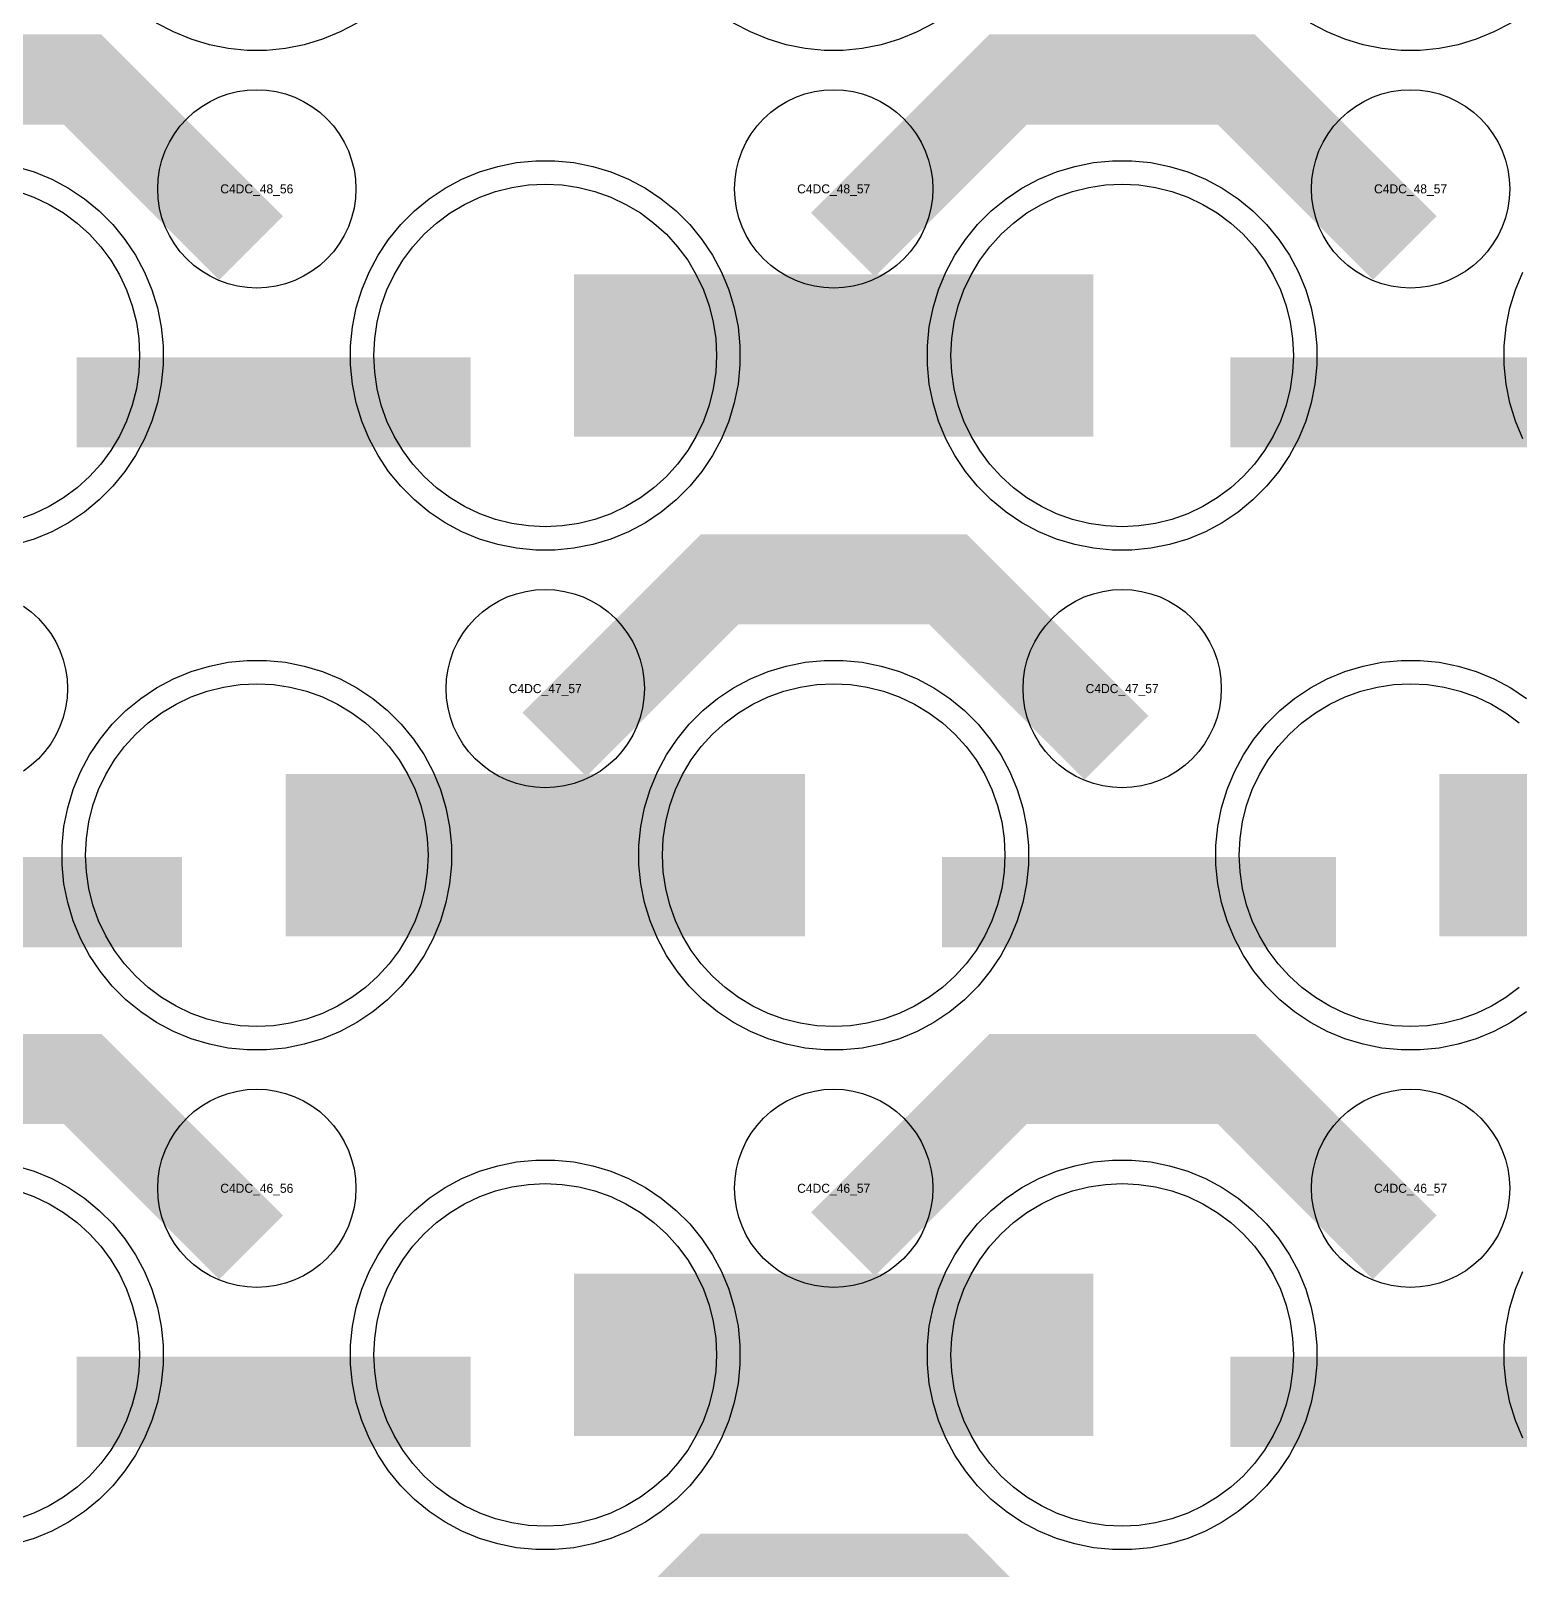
# Model space of a CAD drawing. Extents: x -11880 to 11880, y -14992 to 14992.
# Drawn here: x 6097.3 to 6510.1, y -8525.1 to -8098.5 of the extents above; entities that cross this region are included whole.
import ezdxf
from ezdxf.enums import TextEntityAlignment as Align

# ---------------------------------------------------------------- set-up
doc = ezdxf.new("R2010")
doc.units = 0
doc.header["$MEASUREMENT"] = 0
for name, color, linetype in [('GDS_775_DT_237', 138, 'CONTINUOUS'), ('RDL1_FS', 34, 'CONTINUOUS'), ('RDL_BS', 160, 'CONTINUOUS')]:
    doc.layers.add(name, color=color, linetype=linetype)

msp = doc.modelspace()

# ---------------------------------------------------------------- linework, layer by layer
at = {"layer": 'RDL1_FS'}
for points in [[(6093.791, -8143.026), (6098.181, -8144.598), (6102.395, -8146.59), (6106.395, -8148.988), (6110.14, -8151.766), (6113.594, -8154.896), (6116.724, -8158.35), (6119.502, -8162.095), (6121.9, -8166.095), (6123.892, -8170.309), (6125.464, -8174.699), (6126.596, -8179.222), (6127.28, -8183.833), (6127.509, -8188.49), (6127.28, -8193.147), (6126.596, -8197.758), (6125.464, -8202.281), (6123.892, -8206.671), (6121.9, -8210.885), (6119.502, -8214.885), (6116.724, -8218.63), (6113.594, -8222.084), (6110.14, -8225.214), (6106.395, -8227.992), (6102.395, -8230.39), (6098.181, -8232.382), (6093.791, -8233.954)], [(6510.14, -8363.779), (6506.395, -8366.557), (6502.395, -8368.955), (6498.181, -8370.947), (6493.791, -8372.519), (6489.268, -8373.651), (6484.657, -8374.335), (6480, -8374.564), (6475.343, -8374.335), (6470.732, -8373.651), (6466.209, -8372.519), (6461.819, -8370.947), (6457.605, -8368.955), (6453.605, -8366.557), (6449.86, -8363.779), (6446.406, -8360.649), (6443.276, -8357.195), (6440.498, -8353.45), (6438.1, -8349.45), (6436.108, -8345.236), (6434.536, -8340.846), (6433.404, -8336.323), (6432.72, -8331.712), (6432.491, -8327.055), (6432.72, -8322.398), (6433.404, -8317.787), (6434.536, -8313.264), (6436.108, -8308.874), (6438.1, -8304.66), (6440.498, -8300.66), (6443.276, -8296.915), (6446.406, -8293.461), (6449.86, -8290.331), (6453.605, -8287.553), (6457.605, -8285.155), (6461.819, -8283.163), (6466.209, -8281.591), (6470.732, -8280.459), (6475.343, -8279.775), (6480, -8279.546), (6484.657, -8279.775), (6489.268, -8280.459), (6493.791, -8281.591), (6498.181, -8283.163), (6502.395, -8285.155), (6506.395, -8287.553), (6510.14, -8290.331)]]:
    msp.add_lwpolyline(points, dxfattribs=at)
for points in [[(6240, -8235.999), (6235.343, -8235.77), (6230.732, -8235.086), (6226.209, -8233.954), (6221.819, -8232.382), (6217.605, -8230.39), (6213.605, -8227.992), (6209.86, -8225.214), (6206.406, -8222.084), (6203.276, -8218.63), (6200.498, -8214.885), (6198.1, -8210.885), (6196.108, -8206.671), (6194.536, -8202.281), (6193.404, -8197.758), (6192.72, -8193.147), (6192.491, -8188.49), (6192.72, -8183.833), (6193.404, -8179.222), (6194.536, -8174.699), (6196.108, -8170.309), (6198.1, -8166.095), (6200.498, -8162.095), (6203.276, -8158.35), (6206.406, -8154.896), (6209.86, -8151.766), (6213.605, -8148.988), (6217.605, -8146.59), (6221.819, -8144.598), (6226.209, -8143.026), (6230.732, -8141.894), (6235.343, -8141.21), (6240, -8140.981), (6244.657, -8141.21), (6249.268, -8141.894), (6253.791, -8143.026), (6258.181, -8144.598), (6262.395, -8146.59), (6266.395, -8148.988), (6270.14, -8151.766), (6273.594, -8154.896), (6276.724, -8158.35), (6279.502, -8162.095), (6281.9, -8166.095), (6283.892, -8170.309), (6285.464, -8174.699), (6286.596, -8179.222), (6287.28, -8183.833), (6287.509, -8188.49), (6287.28, -8193.147), (6286.596, -8197.758), (6285.464, -8202.281), (6283.892, -8206.671), (6281.9, -8210.885), (6279.502, -8214.885), (6276.724, -8218.63), (6273.594, -8222.084), (6270.14, -8225.214), (6266.395, -8227.992), (6262.395, -8230.39), (6258.181, -8232.382), (6253.791, -8233.954), (6249.268, -8235.086), (6244.657, -8235.77)], [(6400, -8235.999), (6395.343, -8235.77), (6390.732, -8235.086), (6386.209, -8233.954), (6381.819, -8232.382), (6377.605, -8230.39), (6373.605, -8227.992), (6369.86, -8225.214), (6366.406, -8222.084), (6363.276, -8218.63), (6360.498, -8214.885), (6358.1, -8210.885), (6356.108, -8206.671), (6354.536, -8202.281), (6353.404, -8197.758), (6352.72, -8193.147), (6352.491, -8188.49), (6352.72, -8183.833), (6353.404, -8179.222), (6354.536, -8174.699), (6356.108, -8170.309), (6358.1, -8166.095), (6360.498, -8162.095), (6363.276, -8158.35), (6366.406, -8154.896), (6369.86, -8151.766), (6373.605, -8148.988), (6377.605, -8146.59), (6381.819, -8144.598), (6386.209, -8143.026), (6390.732, -8141.894), (6395.343, -8141.21), (6400, -8140.981), (6404.657, -8141.21), (6409.268, -8141.894), (6413.791, -8143.026), (6418.181, -8144.598), (6422.395, -8146.59), (6426.395, -8148.988), (6430.14, -8151.766), (6433.594, -8154.896), (6436.724, -8158.35), (6439.502, -8162.095), (6441.9, -8166.095), (6443.892, -8170.309), (6445.464, -8174.699), (6446.596, -8179.222), (6447.28, -8183.833), (6447.509, -8188.49), (6447.28, -8193.147), (6446.596, -8197.758), (6445.464, -8202.281), (6443.892, -8206.671), (6441.9, -8210.885), (6439.502, -8214.885), (6436.724, -8218.63), (6433.594, -8222.084), (6430.14, -8225.214), (6426.395, -8227.992), (6422.395, -8230.39), (6418.181, -8232.382), (6413.791, -8233.954), (6409.268, -8235.086), (6404.657, -8235.77)], [(6160, -8374.564), (6155.343, -8374.335), (6150.732, -8373.651), (6146.209, -8372.519), (6141.819, -8370.947), (6137.605, -8368.955), (6133.605, -8366.557), (6129.86, -8363.779), (6126.406, -8360.649), (6123.276, -8357.195), (6120.498, -8353.45), (6118.1, -8349.45), (6116.108, -8345.236), (6114.536, -8340.846), (6113.404, -8336.323), (6112.72, -8331.712), (6112.491, -8327.055), (6112.72, -8322.398), (6113.404, -8317.787), (6114.536, -8313.264), (6116.108, -8308.874), (6118.1, -8304.66), (6120.498, -8300.66), (6123.276, -8296.915), (6126.406, -8293.461), (6129.86, -8290.331), (6133.605, -8287.553), (6137.605, -8285.155), (6141.819, -8283.163), (6146.209, -8281.591), (6150.732, -8280.459), (6155.343, -8279.775), (6160, -8279.546), (6164.657, -8279.775), (6169.268, -8280.459), (6173.791, -8281.591), (6178.181, -8283.163), (6182.395, -8285.155), (6186.395, -8287.553), (6190.14, -8290.331), (6193.594, -8293.461), (6196.724, -8296.915), (6199.502, -8300.66), (6201.9, -8304.66), (6203.892, -8308.874), (6205.464, -8313.264), (6206.596, -8317.787), (6207.28, -8322.398), (6207.509, -8327.055), (6207.28, -8331.712), (6206.596, -8336.323), (6205.464, -8340.846), (6203.892, -8345.236), (6201.9, -8349.45), (6199.502, -8353.45), (6196.724, -8357.195), (6193.594, -8360.649), (6190.14, -8363.779), (6186.395, -8366.557), (6182.395, -8368.955), (6178.181, -8370.947), (6173.791, -8372.519), (6169.268, -8373.651), (6164.657, -8374.335)], [(6320, -8374.564), (6315.343, -8374.335), (6310.732, -8373.651), (6306.209, -8372.519), (6301.819, -8370.947), (6297.605, -8368.955), (6293.605, -8366.557), (6289.86, -8363.779), (6286.406, -8360.649), (6283.276, -8357.195), (6280.498, -8353.45), (6278.1, -8349.45), (6276.108, -8345.236), (6274.536, -8340.846), (6273.404, -8336.323), (6272.72, -8331.712), (6272.491, -8327.055), (6272.72, -8322.398), (6273.404, -8317.787), (6274.536, -8313.264), (6276.108, -8308.874), (6278.1, -8304.66), (6280.498, -8300.66), (6283.276, -8296.915), (6286.406, -8293.461), (6289.86, -8290.331), (6293.605, -8287.553), (6297.605, -8285.155), (6301.819, -8283.163), (6306.209, -8281.591), (6310.732, -8280.459), (6315.343, -8279.775), (6320, -8279.546), (6324.657, -8279.775), (6329.268, -8280.459), (6333.791, -8281.591), (6338.181, -8283.163), (6342.395, -8285.155), (6346.395, -8287.553), (6350.14, -8290.331), (6353.594, -8293.461), (6356.724, -8296.915), (6359.502, -8300.66), (6361.9, -8304.66), (6363.892, -8308.874), (6365.464, -8313.264), (6366.596, -8317.787), (6367.28, -8322.398), (6367.509, -8327.055), (6367.28, -8331.712), (6366.596, -8336.323), (6365.464, -8340.846), (6363.892, -8345.236), (6361.9, -8349.45), (6359.502, -8353.45), (6356.724, -8357.195), (6353.594, -8360.649), (6350.14, -8363.779), (6346.395, -8366.557), (6342.395, -8368.955), (6338.181, -8370.947), (6333.791, -8372.519), (6329.268, -8373.651), (6324.657, -8374.335)]]:
    msp.add_lwpolyline(points, close=True, dxfattribs=at)
for points in [[(6248.002, -8188.49, 45, 45, 0), (6320.002, -8188.49, 45, 45, 0)], [(6320.002, -8188.49, 45, 45, 0), (6392.002, -8188.49, 45, 45, 0)], [(6168.002, -8327.055, 45, 45, 0), (6240.002, -8327.055, 45, 45, 0)], [(6240.002, -8327.055, 45, 45, 0), (6312.002, -8327.055, 45, 45, 0)], [(6488.002, -8327.055, 45, 45, 0), (6560.002, -8327.055, 45, 45, 0)]]:
    msp.add_lwpolyline(points, format="xyseb", dxfattribs=at)
at = {"layer": 'RDL1_FS', "color": 241, "true_color": 0xf7abae}
msp.add_lwpolyline([(6093.791, -8420.151), (6098.181, -8421.723), (6102.395, -8423.715), (6106.395, -8426.113), (6110.14, -8428.891), (6113.594, -8432.021), (6116.724, -8435.475), (6119.502, -8439.22), (6121.9, -8443.22), (6123.892, -8447.434), (6125.464, -8451.824), (6126.596, -8456.347), (6127.28, -8460.958), (6127.509, -8465.615), (6127.28, -8470.272), (6126.596, -8474.883), (6125.464, -8479.406), (6123.892, -8483.796), (6121.9, -8488.01), (6119.502, -8492.01), (6116.724, -8495.755), (6113.594, -8499.209), (6110.14, -8502.339), (6106.395, -8505.117), (6102.395, -8507.515), (6098.181, -8509.507), (6093.791, -8511.079)], dxfattribs=at)
for points in [[(6240, -8513.124), (6235.343, -8512.895), (6230.732, -8512.211), (6226.209, -8511.079), (6221.819, -8509.507), (6217.605, -8507.515), (6213.605, -8505.117), (6209.86, -8502.339), (6206.406, -8499.209), (6203.276, -8495.755), (6200.498, -8492.01), (6198.1, -8488.01), (6196.108, -8483.796), (6194.536, -8479.406), (6193.404, -8474.883), (6192.72, -8470.272), (6192.491, -8465.615), (6192.72, -8460.958), (6193.404, -8456.347), (6194.536, -8451.824), (6196.108, -8447.434), (6198.1, -8443.22), (6200.498, -8439.22), (6203.276, -8435.475), (6206.406, -8432.021), (6209.86, -8428.891), (6213.605, -8426.113), (6217.605, -8423.715), (6221.819, -8421.723), (6226.209, -8420.151), (6230.732, -8419.019), (6235.343, -8418.335), (6240, -8418.106), (6244.657, -8418.335), (6249.268, -8419.019), (6253.791, -8420.151), (6258.181, -8421.723), (6262.395, -8423.715), (6266.395, -8426.113), (6270.14, -8428.891), (6273.594, -8432.021), (6276.724, -8435.475), (6279.502, -8439.22), (6281.9, -8443.22), (6283.892, -8447.434), (6285.464, -8451.824), (6286.596, -8456.347), (6287.28, -8460.958), (6287.509, -8465.615), (6287.28, -8470.272), (6286.596, -8474.883), (6285.464, -8479.406), (6283.892, -8483.796), (6281.9, -8488.01), (6279.502, -8492.01), (6276.724, -8495.755), (6273.594, -8499.209), (6270.14, -8502.339), (6266.395, -8505.117), (6262.395, -8507.515), (6258.181, -8509.507), (6253.791, -8511.079), (6249.268, -8512.211), (6244.657, -8512.895)], [(6400, -8513.124), (6395.343, -8512.895), (6390.732, -8512.211), (6386.209, -8511.079), (6381.819, -8509.507), (6377.605, -8507.515), (6373.605, -8505.117), (6369.86, -8502.339), (6366.406, -8499.209), (6363.276, -8495.755), (6360.498, -8492.01), (6358.1, -8488.01), (6356.108, -8483.796), (6354.536, -8479.406), (6353.404, -8474.883), (6352.72, -8470.272), (6352.491, -8465.615), (6352.72, -8460.958), (6353.404, -8456.347), (6354.536, -8451.824), (6356.108, -8447.434), (6358.1, -8443.22), (6360.498, -8439.22), (6363.276, -8435.475), (6366.406, -8432.021), (6369.86, -8428.891), (6373.605, -8426.113), (6377.605, -8423.715), (6381.819, -8421.723), (6386.209, -8420.151), (6390.732, -8419.019), (6395.343, -8418.335), (6400, -8418.106), (6404.657, -8418.335), (6409.268, -8419.019), (6413.791, -8420.151), (6418.181, -8421.723), (6422.395, -8423.715), (6426.395, -8426.113), (6430.14, -8428.891), (6433.594, -8432.021), (6436.724, -8435.475), (6439.502, -8439.22), (6441.9, -8443.22), (6443.892, -8447.434), (6445.464, -8451.824), (6446.596, -8456.347), (6447.28, -8460.958), (6447.509, -8465.615), (6447.28, -8470.272), (6446.596, -8474.883), (6445.464, -8479.406), (6443.892, -8483.796), (6441.9, -8488.01), (6439.502, -8492.01), (6436.724, -8495.755), (6433.594, -8499.209), (6430.14, -8502.339), (6426.395, -8505.117), (6422.395, -8507.515), (6418.181, -8509.507), (6413.791, -8511.079), (6409.268, -8512.211), (6404.657, -8512.895)]]:
    msp.add_lwpolyline(points, close=True, dxfattribs=at)
for points in [[(6248.002, -8465.615, 45, 45, 0), (6320.002, -8465.615, 45, 45, 0)], [(6320.002, -8465.615, 45, 45, 0), (6392.002, -8465.615, 45, 45, 0)]]:
    msp.add_lwpolyline(points, format="xyseb", dxfattribs=at)
at = {"layer": 'RDL_BS', "color": 241, "true_color": 0xf7abae}
for points in [[(6187.777, -8096.308), (6183.115, -8098.8), (6178.205, -8100.831), (6173.165, -8102.362), (6167.938, -8103.408), (6162.644, -8103.925), (6157.356, -8103.925), (6152.062, -8103.408), (6146.835, -8102.362), (6141.795, -8100.831), (6136.885, -8098.8), (6132.223, -8096.308)], [(6347.777, -8096.308), (6343.115, -8098.8), (6338.205, -8100.831), (6333.165, -8102.362), (6327.938, -8103.408), (6322.644, -8103.925), (6317.356, -8103.925), (6312.062, -8103.408), (6306.835, -8102.362), (6301.795, -8100.831), (6296.885, -8098.8), (6292.223, -8096.308)], [(6507.777, -8096.308), (6503.115, -8098.8), (6498.205, -8100.831), (6493.165, -8102.362), (6487.938, -8103.408), (6482.644, -8103.925), (6477.356, -8103.925), (6472.062, -8103.408), (6466.835, -8102.362), (6461.795, -8100.831), (6456.885, -8098.8), (6452.223, -8096.308)], [(6093.165, -8413.178), (6098.205, -8414.709), (6103.115, -8416.74), (6107.777, -8419.232), (6112.191, -8422.179), (6116.292, -8425.541), (6120.074, -8429.323), (6123.436, -8433.424), (6126.383, -8437.838), (6128.875, -8442.5), (6130.906, -8447.41), (6132.437, -8452.45), (6133.483, -8457.677), (6134, -8462.971), (6134, -8468.259), (6133.483, -8473.553), (6132.437, -8478.78), (6130.906, -8483.82), (6128.875, -8488.73), (6126.383, -8493.392), (6123.436, -8497.806), (6120.074, -8501.907), (6116.292, -8505.689), (6112.191, -8509.051), (6107.777, -8511.998), (6103.115, -8514.49), (6098.205, -8516.521), (6093.165, -8518.052)], [(6511.125, -8488.73), (6509.094, -8483.82), (6507.563, -8478.78), (6506.517, -8473.553), (6506, -8468.259), (6506, -8462.971), (6506.517, -8457.677), (6507.563, -8452.45), (6509.094, -8447.41), (6511.125, -8442.5)]]:
    msp.add_lwpolyline(points, dxfattribs=at)
at = {"layer": 'RDL_BS'}
for points in [[(6158.401, -8158.703, 25, 25, 0), (6111.687, -8111.989, 25, 25, 0), (6081.929, -8111.989, 25, 25, 0)], [(6322.562, -8157.804, 25, 25, 0), (6368.377, -8111.989, 25, 25, 0), (6401.93, -8111.989, 25, 25, 0)], [(6478.401, -8158.703, 25, 25, 0), (6431.687, -8111.989, 25, 25, 0), (6401.929, -8111.989, 25, 25, 0)], [(6110.016, -8201.503, 25, 25, 0), (6219.281, -8201.503, 25, 25, 0)], [(6430.016, -8201.503, 25, 25, 0), (6539.281, -8201.503, 25, 25, 0)], [(6242.562, -8296.369, 25, 25, 0), (6288.377, -8250.554, 25, 25, 0), (6321.93, -8250.554, 25, 25, 0)], [(6398.401, -8297.268, 25, 25, 0), (6351.687, -8250.554, 25, 25, 0), (6321.929, -8250.554, 25, 25, 0)], [(6030.016, -8340.068, 25, 25, 0), (6139.281, -8340.068, 25, 25, 0)], [(6350.016, -8340.068, 25, 25, 0), (6459.281, -8340.068, 25, 25, 0)], [(6158.401, -8435.828, 25, 25, 0), (6111.687, -8389.114, 25, 25, 0), (6081.929, -8389.114, 25, 25, 0)], [(6322.562, -8434.929, 25, 25, 0), (6368.377, -8389.114, 25, 25, 0), (6401.93, -8389.114, 25, 25, 0)], [(6478.401, -8435.828, 25, 25, 0), (6431.687, -8389.114, 25, 25, 0), (6401.929, -8389.114, 25, 25, 0)], [(6320, -8629.18, 25, 25, 0), (6320, -8515.179, 25, 25, 0)], [(6242.562, -8573.494, 25, 25, 0), (6288.377, -8527.679, 25, 25, 0), (6321.93, -8527.679, 25, 25, 0)], [(6398.401, -8574.393, 25, 25, 0), (6351.687, -8527.679, 25, 25, 0), (6321.929, -8527.679, 25, 25, 0)]]:
    msp.add_lwpolyline(points, format="xyseb", dxfattribs=at)
for points in [[(6160, -8169.796), (6157.307, -8169.664), (6154.635, -8169.268), (6152.016, -8168.611), (6149.481, -8167.704), (6147.044, -8166.552), (6144.72, -8165.159), (6142.557, -8163.556), (6140.558, -8161.744), (6138.746, -8159.745), (6137.143, -8157.582), (6135.75, -8155.258), (6134.598, -8152.821), (6133.691, -8150.286), (6133.034, -8147.667), (6132.638, -8144.995), (6132.506, -8142.302), (6132.638, -8139.609), (6133.034, -8136.937), (6133.691, -8134.318), (6134.598, -8131.783), (6135.75, -8129.346), (6137.143, -8127.022), (6138.746, -8124.859), (6140.558, -8122.86), (6142.557, -8121.048), (6144.72, -8119.445), (6147.044, -8118.052), (6149.481, -8116.9), (6152.016, -8115.993), (6154.635, -8115.336), (6157.307, -8114.94), (6160, -8114.808), (6162.693, -8114.94), (6165.365, -8115.336), (6167.984, -8115.993), (6170.519, -8116.9), (6172.956, -8118.052), (6175.28, -8119.445), (6177.443, -8121.048), (6179.442, -8122.86), (6181.254, -8124.859), (6182.857, -8127.022), (6184.25, -8129.346), (6185.402, -8131.783), (6186.309, -8134.318), (6186.966, -8136.937), (6187.362, -8139.609), (6187.494, -8142.302), (6187.362, -8144.995), (6186.966, -8147.667), (6186.309, -8150.286), (6185.402, -8152.821), (6184.25, -8155.258), (6182.857, -8157.582), (6181.254, -8159.745), (6179.442, -8161.744), (6177.443, -8163.556), (6175.28, -8165.159), (6172.956, -8166.552), (6170.519, -8167.704), (6167.984, -8168.611), (6165.365, -8169.268), (6162.693, -8169.664)], [(6320, -8169.796), (6317.307, -8169.664), (6314.635, -8169.268), (6312.016, -8168.611), (6309.481, -8167.704), (6307.044, -8166.552), (6304.72, -8165.159), (6302.557, -8163.556), (6300.558, -8161.744), (6298.746, -8159.745), (6297.143, -8157.582), (6295.75, -8155.258), (6294.598, -8152.821), (6293.691, -8150.286), (6293.034, -8147.667), (6292.638, -8144.995), (6292.506, -8142.302), (6292.638, -8139.609), (6293.034, -8136.937), (6293.691, -8134.318), (6294.598, -8131.783), (6295.75, -8129.346), (6297.143, -8127.022), (6298.746, -8124.859), (6300.558, -8122.86), (6302.557, -8121.048), (6304.72, -8119.445), (6307.044, -8118.052), (6309.481, -8116.9), (6312.016, -8115.993), (6314.635, -8115.336), (6317.307, -8114.94), (6320, -8114.808), (6322.693, -8114.94), (6325.365, -8115.336), (6327.984, -8115.993), (6330.519, -8116.9), (6332.956, -8118.052), (6335.28, -8119.445), (6337.443, -8121.048), (6339.442, -8122.86), (6341.254, -8124.859), (6342.857, -8127.022), (6344.25, -8129.346), (6345.402, -8131.783), (6346.309, -8134.318), (6346.966, -8136.937), (6347.362, -8139.609), (6347.494, -8142.302), (6347.362, -8144.995), (6346.966, -8147.667), (6346.309, -8150.286), (6345.402, -8152.821), (6344.25, -8155.258), (6342.857, -8157.582), (6341.254, -8159.745), (6339.442, -8161.744), (6337.443, -8163.556), (6335.28, -8165.159), (6332.956, -8166.552), (6330.519, -8167.704), (6327.984, -8168.611), (6325.365, -8169.268), (6322.693, -8169.664)], [(6480, -8169.796), (6477.307, -8169.664), (6474.635, -8169.268), (6472.016, -8168.611), (6469.481, -8167.704), (6467.044, -8166.552), (6464.72, -8165.159), (6462.557, -8163.556), (6460.558, -8161.744), (6458.746, -8159.745), (6457.143, -8157.582), (6455.75, -8155.258), (6454.598, -8152.821), (6453.691, -8150.286), (6453.034, -8147.667), (6452.638, -8144.995), (6452.506, -8142.302), (6452.638, -8139.609), (6453.034, -8136.937), (6453.691, -8134.318), (6454.598, -8131.783), (6455.75, -8129.346), (6457.143, -8127.022), (6458.746, -8124.859), (6460.558, -8122.86), (6462.557, -8121.048), (6464.72, -8119.445), (6467.044, -8118.052), (6469.481, -8116.9), (6472.016, -8115.993), (6474.635, -8115.336), (6477.307, -8114.94), (6480, -8114.808), (6482.693, -8114.94), (6485.365, -8115.336), (6487.984, -8115.993), (6490.519, -8116.9), (6492.956, -8118.052), (6495.28, -8119.445), (6497.443, -8121.048), (6499.442, -8122.86), (6501.254, -8124.859), (6502.857, -8127.022), (6504.25, -8129.346), (6505.402, -8131.783), (6506.309, -8134.318), (6506.966, -8136.937), (6507.362, -8139.609), (6507.494, -8142.302), (6507.362, -8144.995), (6506.966, -8147.667), (6506.309, -8150.286), (6505.402, -8152.821), (6504.25, -8155.258), (6502.857, -8157.582), (6501.254, -8159.745), (6499.442, -8161.744), (6497.443, -8163.556), (6495.28, -8165.159), (6492.956, -8166.552), (6490.519, -8167.704), (6487.984, -8168.611), (6485.365, -8169.268), (6482.693, -8169.664)], [(6237.356, -8242.49), (6232.062, -8241.973), (6226.835, -8240.927), (6221.795, -8239.396), (6216.885, -8237.365), (6212.223, -8234.873), (6207.809, -8231.926), (6203.708, -8228.564), (6199.926, -8224.782), (6196.564, -8220.681), (6193.617, -8216.267), (6191.125, -8211.605), (6189.094, -8206.695), (6187.563, -8201.655), (6186.517, -8196.428), (6186, -8191.134), (6186, -8185.846), (6186.517, -8180.552), (6187.563, -8175.325), (6189.094, -8170.285), (6191.125, -8165.375), (6193.617, -8160.713), (6196.564, -8156.299), (6199.926, -8152.198), (6203.708, -8148.416), (6207.809, -8145.054), (6212.223, -8142.107), (6216.885, -8139.615), (6221.795, -8137.584), (6226.835, -8136.053), (6232.062, -8135.007), (6237.356, -8134.49), (6242.644, -8134.49), (6247.938, -8135.007), (6253.165, -8136.053), (6258.205, -8137.584), (6263.115, -8139.615), (6267.777, -8142.107), (6272.191, -8145.054), (6276.292, -8148.416), (6280.074, -8152.198), (6283.436, -8156.299), (6286.383, -8160.713), (6288.875, -8165.375), (6290.906, -8170.285), (6292.437, -8175.325), (6293.483, -8180.552), (6294, -8185.846), (6294, -8191.134), (6293.483, -8196.428), (6292.437, -8201.655), (6290.906, -8206.695), (6288.875, -8211.605), (6286.383, -8216.267), (6283.436, -8220.681), (6280.074, -8224.782), (6276.292, -8228.564), (6272.191, -8231.926), (6267.777, -8234.873), (6263.115, -8237.365), (6258.205, -8239.396), (6253.165, -8240.927), (6247.938, -8241.973), (6242.644, -8242.49)], [(6397.356, -8242.49), (6392.062, -8241.973), (6386.835, -8240.927), (6381.795, -8239.396), (6376.885, -8237.365), (6372.223, -8234.873), (6367.809, -8231.926), (6363.708, -8228.564), (6359.926, -8224.782), (6356.564, -8220.681), (6353.617, -8216.267), (6351.125, -8211.605), (6349.094, -8206.695), (6347.563, -8201.655), (6346.517, -8196.428), (6346, -8191.134), (6346, -8185.846), (6346.517, -8180.552), (6347.563, -8175.325), (6349.094, -8170.285), (6351.125, -8165.375), (6353.617, -8160.713), (6356.564, -8156.299), (6359.926, -8152.198), (6363.708, -8148.416), (6367.809, -8145.054), (6372.223, -8142.107), (6376.885, -8139.615), (6381.795, -8137.584), (6386.835, -8136.053), (6392.062, -8135.007), (6397.356, -8134.49), (6402.644, -8134.49), (6407.938, -8135.007), (6413.165, -8136.053), (6418.205, -8137.584), (6423.115, -8139.615), (6427.777, -8142.107), (6432.191, -8145.054), (6436.292, -8148.416), (6440.074, -8152.198), (6443.436, -8156.299), (6446.383, -8160.713), (6448.875, -8165.375), (6450.906, -8170.285), (6452.437, -8175.325), (6453.483, -8180.552), (6454, -8185.846), (6454, -8191.134), (6453.483, -8196.428), (6452.437, -8201.655), (6450.906, -8206.695), (6448.875, -8211.605), (6446.383, -8216.267), (6443.436, -8220.681), (6440.074, -8224.782), (6436.292, -8228.564), (6432.191, -8231.926), (6427.777, -8234.873), (6423.115, -8237.365), (6418.205, -8239.396), (6413.165, -8240.927), (6407.938, -8241.973), (6402.644, -8242.49)], [(6240, -8308.361), (6237.307, -8308.229), (6234.635, -8307.833), (6232.016, -8307.176), (6229.481, -8306.269), (6227.044, -8305.117), (6224.72, -8303.724), (6222.557, -8302.121), (6220.558, -8300.309), (6218.746, -8298.31), (6217.143, -8296.147), (6215.75, -8293.823), (6214.598, -8291.386), (6213.691, -8288.851), (6213.034, -8286.232), (6212.638, -8283.56), (6212.506, -8280.867), (6212.638, -8278.174), (6213.034, -8275.502), (6213.691, -8272.883), (6214.598, -8270.348), (6215.75, -8267.911), (6217.143, -8265.587), (6218.746, -8263.424), (6220.558, -8261.425), (6222.557, -8259.613), (6224.72, -8258.01), (6227.044, -8256.617), (6229.481, -8255.465), (6232.016, -8254.558), (6234.635, -8253.901), (6237.307, -8253.505), (6240, -8253.373), (6242.693, -8253.505), (6245.365, -8253.901), (6247.984, -8254.558), (6250.519, -8255.465), (6252.956, -8256.617), (6255.28, -8258.01), (6257.443, -8259.613), (6259.442, -8261.425), (6261.254, -8263.424), (6262.857, -8265.587), (6264.25, -8267.911), (6265.402, -8270.348), (6266.309, -8272.883), (6266.966, -8275.502), (6267.362, -8278.174), (6267.494, -8280.867), (6267.362, -8283.56), (6266.966, -8286.232), (6266.309, -8288.851), (6265.402, -8291.386), (6264.25, -8293.823), (6262.857, -8296.147), (6261.254, -8298.31), (6259.442, -8300.309), (6257.443, -8302.121), (6255.28, -8303.724), (6252.956, -8305.117), (6250.519, -8306.269), (6247.984, -8307.176), (6245.365, -8307.833), (6242.693, -8308.229)], [(6400, -8308.361), (6397.307, -8308.229), (6394.635, -8307.833), (6392.016, -8307.176), (6389.481, -8306.269), (6387.044, -8305.117), (6384.72, -8303.724), (6382.557, -8302.121), (6380.558, -8300.309), (6378.746, -8298.31), (6377.143, -8296.147), (6375.75, -8293.823), (6374.598, -8291.386), (6373.691, -8288.851), (6373.034, -8286.232), (6372.638, -8283.56), (6372.506, -8280.867), (6372.638, -8278.174), (6373.034, -8275.502), (6373.691, -8272.883), (6374.598, -8270.348), (6375.75, -8267.911), (6377.143, -8265.587), (6378.746, -8263.424), (6380.558, -8261.425), (6382.557, -8259.613), (6384.72, -8258.01), (6387.044, -8256.617), (6389.481, -8255.465), (6392.016, -8254.558), (6394.635, -8253.901), (6397.307, -8253.505), (6400, -8253.373), (6402.693, -8253.505), (6405.365, -8253.901), (6407.984, -8254.558), (6410.519, -8255.465), (6412.956, -8256.617), (6415.28, -8258.01), (6417.443, -8259.613), (6419.442, -8261.425), (6421.254, -8263.424), (6422.857, -8265.587), (6424.25, -8267.911), (6425.402, -8270.348), (6426.309, -8272.883), (6426.966, -8275.502), (6427.362, -8278.174), (6427.494, -8280.867), (6427.362, -8283.56), (6426.966, -8286.232), (6426.309, -8288.851), (6425.402, -8291.386), (6424.25, -8293.823), (6422.857, -8296.147), (6421.254, -8298.31), (6419.442, -8300.309), (6417.443, -8302.121), (6415.28, -8303.724), (6412.956, -8305.117), (6410.519, -8306.269), (6407.984, -8307.176), (6405.365, -8307.833), (6402.693, -8308.229)], [(6157.356, -8381.055), (6152.062, -8380.538), (6146.835, -8379.492), (6141.795, -8377.961), (6136.885, -8375.93), (6132.223, -8373.438), (6127.809, -8370.491), (6123.708, -8367.129), (6119.926, -8363.347), (6116.564, -8359.246), (6113.617, -8354.832), (6111.125, -8350.17), (6109.094, -8345.26), (6107.563, -8340.22), (6106.517, -8334.993), (6106, -8329.699), (6106, -8324.411), (6106.517, -8319.117), (6107.563, -8313.89), (6109.094, -8308.85), (6111.125, -8303.94), (6113.617, -8299.278), (6116.564, -8294.864), (6119.926, -8290.763), (6123.708, -8286.981), (6127.809, -8283.619), (6132.223, -8280.672), (6136.885, -8278.18), (6141.795, -8276.149), (6146.835, -8274.618), (6152.062, -8273.572), (6157.356, -8273.055), (6162.644, -8273.055), (6167.938, -8273.572), (6173.165, -8274.618), (6178.205, -8276.149), (6183.115, -8278.18), (6187.777, -8280.672), (6192.191, -8283.619), (6196.292, -8286.981), (6200.074, -8290.763), (6203.436, -8294.864), (6206.383, -8299.278), (6208.875, -8303.94), (6210.906, -8308.85), (6212.437, -8313.89), (6213.483, -8319.117), (6214, -8324.411), (6214, -8329.699), (6213.483, -8334.993), (6212.437, -8340.22), (6210.906, -8345.26), (6208.875, -8350.17), (6206.383, -8354.832), (6203.436, -8359.246), (6200.074, -8363.347), (6196.292, -8367.129), (6192.191, -8370.491), (6187.777, -8373.438), (6183.115, -8375.93), (6178.205, -8377.961), (6173.165, -8379.492), (6167.938, -8380.538), (6162.644, -8381.055)], [(6317.356, -8381.055), (6312.062, -8380.538), (6306.835, -8379.492), (6301.795, -8377.961), (6296.885, -8375.93), (6292.223, -8373.438), (6287.809, -8370.491), (6283.708, -8367.129), (6279.926, -8363.347), (6276.564, -8359.246), (6273.617, -8354.832), (6271.125, -8350.17), (6269.094, -8345.26), (6267.563, -8340.22), (6266.517, -8334.993), (6266, -8329.699), (6266, -8324.411), (6266.517, -8319.117), (6267.563, -8313.89), (6269.094, -8308.85), (6271.125, -8303.94), (6273.617, -8299.278), (6276.564, -8294.864), (6279.926, -8290.763), (6283.708, -8286.981), (6287.809, -8283.619), (6292.223, -8280.672), (6296.885, -8278.18), (6301.795, -8276.149), (6306.835, -8274.618), (6312.062, -8273.572), (6317.356, -8273.055), (6322.644, -8273.055), (6327.938, -8273.572), (6333.165, -8274.618), (6338.205, -8276.149), (6343.115, -8278.18), (6347.777, -8280.672), (6352.191, -8283.619), (6356.292, -8286.981), (6360.074, -8290.763), (6363.436, -8294.864), (6366.383, -8299.278), (6368.875, -8303.94), (6370.906, -8308.85), (6372.437, -8313.89), (6373.483, -8319.117), (6374, -8324.411), (6374, -8329.699), (6373.483, -8334.993), (6372.437, -8340.22), (6370.906, -8345.26), (6368.875, -8350.17), (6366.383, -8354.832), (6363.436, -8359.246), (6360.074, -8363.347), (6356.292, -8367.129), (6352.191, -8370.491), (6347.777, -8373.438), (6343.115, -8375.93), (6338.205, -8377.961), (6333.165, -8379.492), (6327.938, -8380.538), (6322.644, -8381.055)], [(6160, -8446.921), (6157.307, -8446.789), (6154.635, -8446.393), (6152.016, -8445.736), (6149.481, -8444.829), (6147.044, -8443.677), (6144.72, -8442.284), (6142.557, -8440.681), (6140.558, -8438.869), (6138.746, -8436.87), (6137.143, -8434.707), (6135.75, -8432.383), (6134.598, -8429.946), (6133.691, -8427.411), (6133.034, -8424.792), (6132.638, -8422.12), (6132.506, -8419.427), (6132.638, -8416.734), (6133.034, -8414.062), (6133.691, -8411.443), (6134.598, -8408.908), (6135.75, -8406.471), (6137.143, -8404.147), (6138.746, -8401.984), (6140.558, -8399.985), (6142.557, -8398.173), (6144.72, -8396.57), (6147.044, -8395.177), (6149.481, -8394.025), (6152.016, -8393.118), (6154.635, -8392.461), (6157.307, -8392.065), (6160, -8391.933), (6162.693, -8392.065), (6165.365, -8392.461), (6167.984, -8393.118), (6170.519, -8394.025), (6172.956, -8395.177), (6175.28, -8396.57), (6177.443, -8398.173), (6179.442, -8399.985), (6181.254, -8401.984), (6182.857, -8404.147), (6184.25, -8406.471), (6185.402, -8408.908), (6186.309, -8411.443), (6186.966, -8414.062), (6187.362, -8416.734), (6187.494, -8419.427), (6187.362, -8422.12), (6186.966, -8424.792), (6186.309, -8427.411), (6185.402, -8429.946), (6184.25, -8432.383), (6182.857, -8434.707), (6181.254, -8436.87), (6179.442, -8438.869), (6177.443, -8440.681), (6175.28, -8442.284), (6172.956, -8443.677), (6170.519, -8444.829), (6167.984, -8445.736), (6165.365, -8446.393), (6162.693, -8446.789)], [(6320, -8446.921), (6317.307, -8446.789), (6314.635, -8446.393), (6312.016, -8445.736), (6309.481, -8444.829), (6307.044, -8443.677), (6304.72, -8442.284), (6302.557, -8440.681), (6300.558, -8438.869), (6298.746, -8436.87), (6297.143, -8434.707), (6295.75, -8432.383), (6294.598, -8429.946), (6293.691, -8427.411), (6293.034, -8424.792), (6292.638, -8422.12), (6292.506, -8419.427), (6292.638, -8416.734), (6293.034, -8414.062), (6293.691, -8411.443), (6294.598, -8408.908), (6295.75, -8406.471), (6297.143, -8404.147), (6298.746, -8401.984), (6300.558, -8399.985), (6302.557, -8398.173), (6304.72, -8396.57), (6307.044, -8395.177), (6309.481, -8394.025), (6312.016, -8393.118), (6314.635, -8392.461), (6317.307, -8392.065), (6320, -8391.933), (6322.693, -8392.065), (6325.365, -8392.461), (6327.984, -8393.118), (6330.519, -8394.025), (6332.956, -8395.177), (6335.28, -8396.57), (6337.443, -8398.173), (6339.442, -8399.985), (6341.254, -8401.984), (6342.857, -8404.147), (6344.25, -8406.471), (6345.402, -8408.908), (6346.309, -8411.443), (6346.966, -8414.062), (6347.362, -8416.734), (6347.494, -8419.427), (6347.362, -8422.12), (6346.966, -8424.792), (6346.309, -8427.411), (6345.402, -8429.946), (6344.25, -8432.383), (6342.857, -8434.707), (6341.254, -8436.87), (6339.442, -8438.869), (6337.443, -8440.681), (6335.28, -8442.284), (6332.956, -8443.677), (6330.519, -8444.829), (6327.984, -8445.736), (6325.365, -8446.393), (6322.693, -8446.789)], [(6480, -8446.921), (6477.307, -8446.789), (6474.635, -8446.393), (6472.016, -8445.736), (6469.481, -8444.829), (6467.044, -8443.677), (6464.72, -8442.284), (6462.557, -8440.681), (6460.558, -8438.869), (6458.746, -8436.87), (6457.143, -8434.707), (6455.75, -8432.383), (6454.598, -8429.946), (6453.691, -8427.411), (6453.034, -8424.792), (6452.638, -8422.12), (6452.506, -8419.427), (6452.638, -8416.734), (6453.034, -8414.062), (6453.691, -8411.443), (6454.598, -8408.908), (6455.75, -8406.471), (6457.143, -8404.147), (6458.746, -8401.984), (6460.558, -8399.985), (6462.557, -8398.173), (6464.72, -8396.57), (6467.044, -8395.177), (6469.481, -8394.025), (6472.016, -8393.118), (6474.635, -8392.461), (6477.307, -8392.065), (6480, -8391.933), (6482.693, -8392.065), (6485.365, -8392.461), (6487.984, -8393.118), (6490.519, -8394.025), (6492.956, -8395.177), (6495.28, -8396.57), (6497.443, -8398.173), (6499.442, -8399.985), (6501.254, -8401.984), (6502.857, -8404.147), (6504.25, -8406.471), (6505.402, -8408.908), (6506.309, -8411.443), (6506.966, -8414.062), (6507.362, -8416.734), (6507.494, -8419.427), (6507.362, -8422.12), (6506.966, -8424.792), (6506.309, -8427.411), (6505.402, -8429.946), (6504.25, -8432.383), (6502.857, -8434.707), (6501.254, -8436.87), (6499.442, -8438.869), (6497.443, -8440.681), (6495.28, -8442.284), (6492.956, -8443.677), (6490.519, -8444.829), (6487.984, -8445.736), (6485.365, -8446.393), (6482.693, -8446.789)]]:
    msp.add_lwpolyline(points, close=True, dxfattribs=at)
for points in [[(6093.165, -8136.053), (6098.205, -8137.584), (6103.115, -8139.615), (6107.777, -8142.107), (6112.191, -8145.054), (6116.292, -8148.416), (6120.074, -8152.198), (6123.436, -8156.299), (6126.383, -8160.713), (6128.875, -8165.375), (6130.906, -8170.285), (6132.437, -8175.325), (6133.483, -8180.552), (6134, -8185.846), (6134, -8191.134), (6133.483, -8196.428), (6132.437, -8201.655), (6130.906, -8206.695), (6128.875, -8211.605), (6126.383, -8216.267), (6123.436, -8220.681), (6120.074, -8224.782), (6116.292, -8228.564), (6112.191, -8231.926), (6107.777, -8234.873), (6103.115, -8237.365), (6098.205, -8239.396), (6093.165, -8240.927)], [(6511.125, -8211.605), (6509.094, -8206.695), (6507.563, -8201.655), (6506.517, -8196.428), (6506, -8191.134), (6506, -8185.846), (6506.517, -8180.552), (6507.563, -8175.325), (6509.094, -8170.285), (6511.125, -8165.375)], [(6095.28, -8258.01), (6097.443, -8259.613), (6099.442, -8261.425), (6101.254, -8263.424), (6102.857, -8265.587), (6104.25, -8267.911), (6105.402, -8270.348), (6106.309, -8272.883), (6106.966, -8275.502), (6107.362, -8278.174), (6107.494, -8280.867), (6107.362, -8283.56), (6106.966, -8286.232), (6106.309, -8288.851), (6105.402, -8291.386), (6104.25, -8293.823), (6102.857, -8296.147), (6101.254, -8298.31), (6099.442, -8300.309), (6097.443, -8302.121), (6095.28, -8303.724)], [(6512.191, -8370.491), (6507.777, -8373.438), (6503.115, -8375.93), (6498.205, -8377.961), (6493.165, -8379.492), (6487.938, -8380.538), (6482.644, -8381.055), (6477.356, -8381.055), (6472.062, -8380.538), (6466.835, -8379.492), (6461.795, -8377.961), (6456.885, -8375.93), (6452.223, -8373.438), (6447.809, -8370.491), (6443.708, -8367.129), (6439.926, -8363.347), (6436.564, -8359.246), (6433.617, -8354.832), (6431.125, -8350.17), (6429.094, -8345.26), (6427.563, -8340.22), (6426.517, -8334.993), (6426, -8329.699), (6426, -8324.411), (6426.517, -8319.117), (6427.563, -8313.89), (6429.094, -8308.85), (6431.125, -8303.94), (6433.617, -8299.278), (6436.564, -8294.864), (6439.926, -8290.763), (6443.708, -8286.981), (6447.809, -8283.619), (6452.223, -8280.672), (6456.885, -8278.18), (6461.795, -8276.149), (6466.835, -8274.618), (6472.062, -8273.572), (6477.356, -8273.055), (6482.644, -8273.055), (6487.938, -8273.572), (6493.165, -8274.618), (6498.205, -8276.149), (6503.115, -8278.18), (6507.777, -8280.672), (6512.191, -8283.619)]]:
    msp.add_lwpolyline(points, dxfattribs=at)
at = {"layer": 'RDL_BS', "color": 241, "true_color": 0xf7abae}
for points in [[(6237.356, -8519.615), (6232.062, -8519.098), (6226.835, -8518.052), (6221.795, -8516.521), (6216.885, -8514.49), (6212.223, -8511.998), (6207.809, -8509.051), (6203.708, -8505.689), (6199.926, -8501.907), (6196.564, -8497.806), (6193.617, -8493.392), (6191.125, -8488.73), (6189.094, -8483.82), (6187.563, -8478.78), (6186.517, -8473.553), (6186, -8468.259), (6186, -8462.971), (6186.517, -8457.677), (6187.563, -8452.45), (6189.094, -8447.41), (6191.125, -8442.5), (6193.617, -8437.838), (6196.564, -8433.424), (6199.926, -8429.323), (6203.708, -8425.541), (6207.809, -8422.179), (6212.223, -8419.232), (6216.885, -8416.74), (6221.795, -8414.709), (6226.835, -8413.178), (6232.062, -8412.132), (6237.356, -8411.615), (6242.644, -8411.615), (6247.938, -8412.132), (6253.165, -8413.178), (6258.205, -8414.709), (6263.115, -8416.74), (6267.777, -8419.232), (6272.191, -8422.179), (6276.292, -8425.541), (6280.074, -8429.323), (6283.436, -8433.424), (6286.383, -8437.838), (6288.875, -8442.5), (6290.906, -8447.41), (6292.437, -8452.45), (6293.483, -8457.677), (6294, -8462.971), (6294, -8468.259), (6293.483, -8473.553), (6292.437, -8478.78), (6290.906, -8483.82), (6288.875, -8488.73), (6286.383, -8493.392), (6283.436, -8497.806), (6280.074, -8501.907), (6276.292, -8505.689), (6272.191, -8509.051), (6267.777, -8511.998), (6263.115, -8514.49), (6258.205, -8516.521), (6253.165, -8518.052), (6247.938, -8519.098), (6242.644, -8519.615)], [(6397.356, -8519.615), (6392.062, -8519.098), (6386.835, -8518.052), (6381.795, -8516.521), (6376.885, -8514.49), (6372.223, -8511.998), (6367.809, -8509.051), (6363.708, -8505.689), (6359.926, -8501.907), (6356.564, -8497.806), (6353.617, -8493.392), (6351.125, -8488.73), (6349.094, -8483.82), (6347.563, -8478.78), (6346.517, -8473.553), (6346, -8468.259), (6346, -8462.971), (6346.517, -8457.677), (6347.563, -8452.45), (6349.094, -8447.41), (6351.125, -8442.5), (6353.617, -8437.838), (6356.564, -8433.424), (6359.926, -8429.323), (6363.708, -8425.541), (6367.809, -8422.179), (6372.223, -8419.232), (6376.885, -8416.74), (6381.795, -8414.709), (6386.835, -8413.178), (6392.062, -8412.132), (6397.356, -8411.615), (6402.644, -8411.615), (6407.938, -8412.132), (6413.165, -8413.178), (6418.205, -8414.709), (6423.115, -8416.74), (6427.777, -8419.232), (6432.191, -8422.179), (6436.292, -8425.541), (6440.074, -8429.323), (6443.436, -8433.424), (6446.383, -8437.838), (6448.875, -8442.5), (6450.906, -8447.41), (6452.437, -8452.45), (6453.483, -8457.677), (6454, -8462.971), (6454, -8468.259), (6453.483, -8473.553), (6452.437, -8478.78), (6450.906, -8483.82), (6448.875, -8488.73), (6446.383, -8493.392), (6443.436, -8497.806), (6440.074, -8501.907), (6436.292, -8505.689), (6432.191, -8509.051), (6427.777, -8511.998), (6423.115, -8514.49), (6418.205, -8516.521), (6413.165, -8518.052), (6407.938, -8519.098), (6402.644, -8519.615)]]:
    msp.add_lwpolyline(points, close=True, dxfattribs=at)
for points in [[(6110.016, -8478.628, 25, 25, 0), (6219.281, -8478.628, 25, 25, 0)], [(6430.016, -8478.628, 25, 25, 0), (6539.281, -8478.628, 25, 25, 0)]]:
    msp.add_lwpolyline(points, format="xyseb", dxfattribs=at)

# ---------------------------------------------------------------- texts
at = {"layer": 'GDS_775_DT_237'}
for s, p in [('C4DC_48_56', (6160, -8142.302)), ('C4DC_48_56', (6160, -8142.302)), ('C4DC_48_57', (6320, -8142.302)), ('C4DC_48_57', (6320, -8142.302)), ('C4DC_48_57', (6480, -8142.302)), ('C4DC_48_57', (6480, -8142.302)), ('C4DC_47_57', (6240, -8280.867)), ('C4DC_47_57', (6240, -8280.867)), ('C4DC_47_57', (6400, -8280.867)), ('C4DC_47_57', (6400, -8280.867)), ('C4DC_46_56', (6160, -8419.427)), ('C4DC_46_56', (6160, -8419.427)), ('C4DC_46_57', (6320, -8419.427)), ('C4DC_46_57', (6320, -8419.427)), ('C4DC_46_57', (6480, -8419.427)), ('C4DC_46_57', (6480, -8419.427))]:
    msp.add_text(s, height=2.5, dxfattribs=at).set_placement(p, align=Align.MIDDLE_CENTER)

doc.saveas('drawing.dxf')
